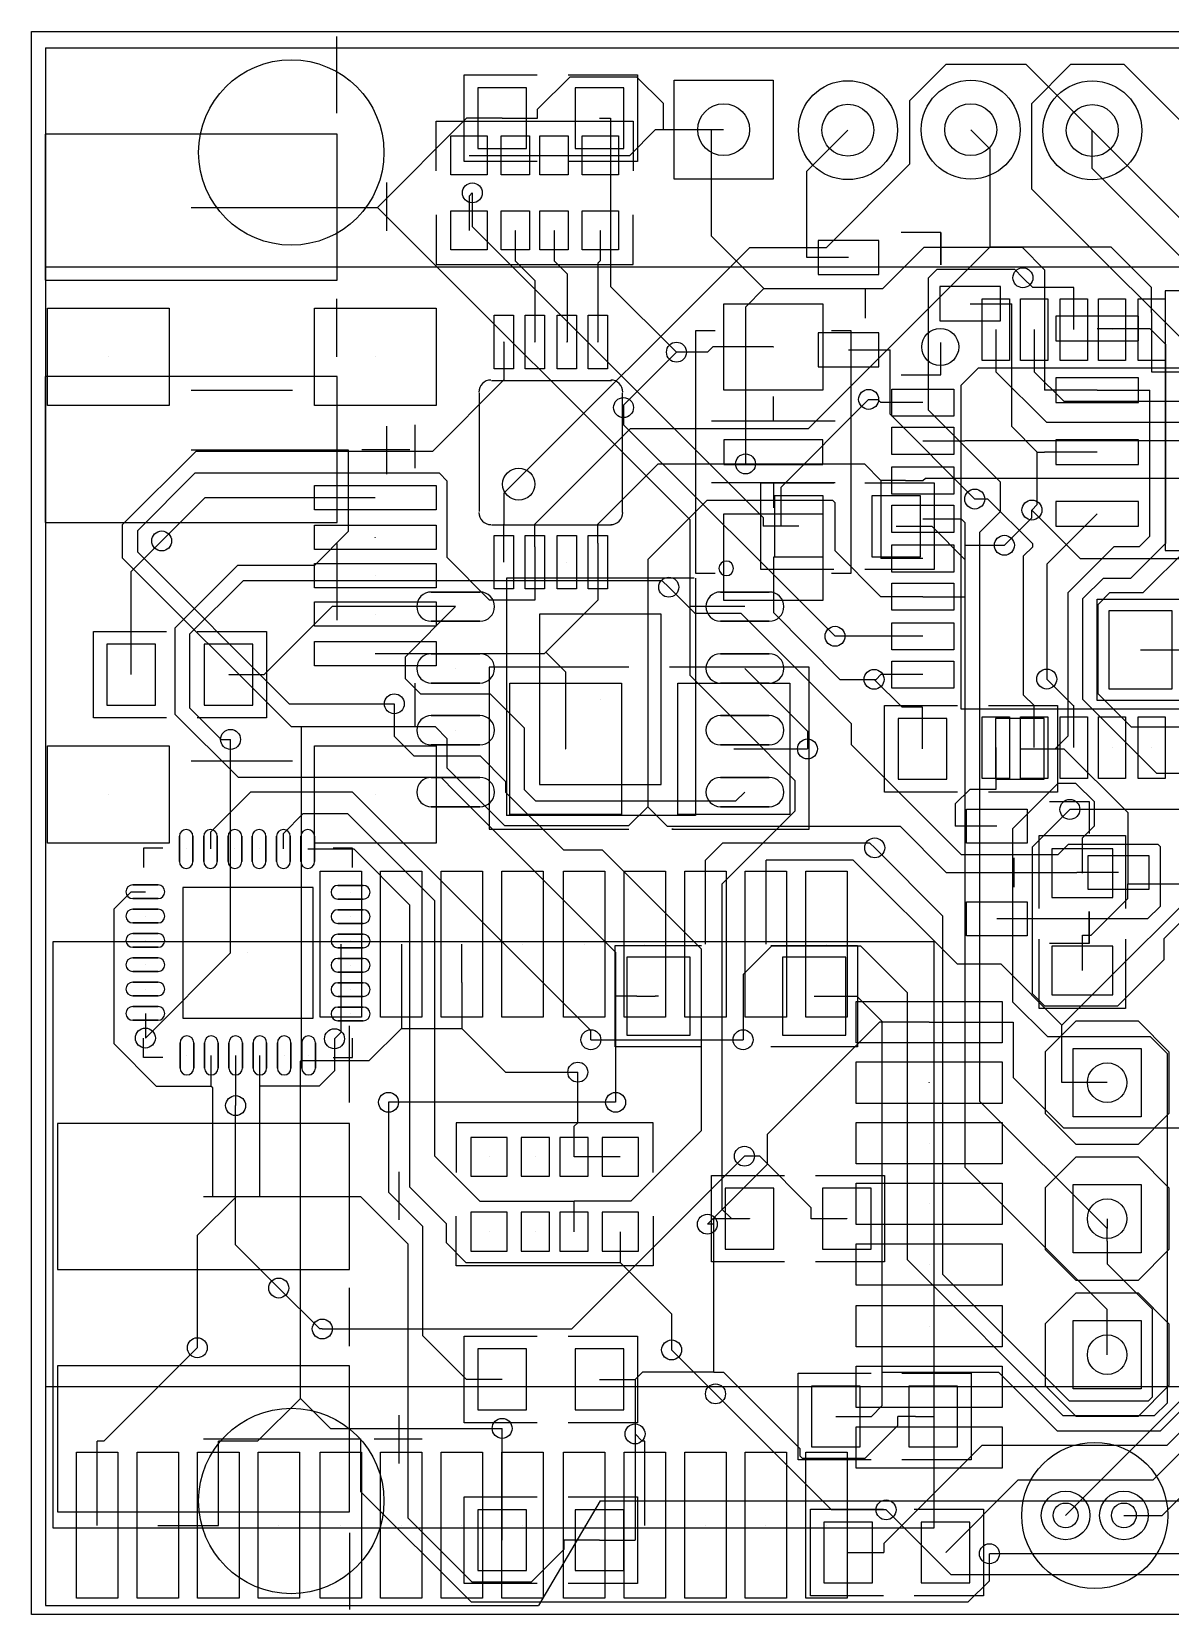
# Model space of a CAD drawing. Header units: millimetres. Extents: x 12.7 to 49.8, y -45.2 to -12.7.
# Drawn here: x 12.7 to 36.1, y -45.21 to -12.7 of the extents above; entities that cross this region are included whole.
import ezdxf

# ---------------------------------------------------------------- set-up
doc = ezdxf.new("R2010")
doc.units = ezdxf.units.MM

msp = doc.modelspace()

# ---------------------------------------------------------------- linework, layer by layer
for points in [[(12.7, -12.7), (48.768, -12.7), (48.768, -45.212), (12.7, -45.212), (12.7, -12.7)], [(22.868, -13.853), (21.868, -13.853), (21.868, -15.103), (22.868, -15.103)], [(24.868, -13.853), (23.868, -13.853), (23.868, -15.103), (24.868, -15.103)], [(25.904, -13.698), (27.936, -13.698), (27.936, -15.73), (25.904, -15.73)], [(12.977, -14.807), (12.977, -17.807), (18.976, -17.807), (18.976, -14.807)], [(21.312, -15.64), (21.312, -14.84), (22.061, -14.84), (22.061, -15.64)], [(22.346, -15.64), (22.346, -14.84), (22.927, -14.84), (22.927, -15.64)], [(23.144, -15.64), (23.144, -14.84), (23.724, -14.84), (23.724, -15.64)], [(24.009, -15.64), (24.009, -14.84), (24.759, -14.84), (24.759, -15.64)], [(21.312, -17.179), (21.312, -16.379), (22.061, -16.379), (22.061, -17.179)], [(22.346, -17.179), (22.346, -16.379), (22.927, -16.379), (22.927, -17.179)], [(23.144, -17.179), (23.144, -16.379), (23.724, -16.379), (23.724, -17.179)], [(24.009, -17.179), (24.009, -16.379), (24.759, -16.379), (24.759, -17.179)], [(28.859, -16.988), (28.859, -17.688), (30.109, -17.688), (30.109, -16.988)], [(31.359, -17.938), (31.359, -18.638), (32.609, -18.638), (32.609, -17.938)], [(32.233, -18.186), (32.791, -18.186), (32.791, -19.456), (32.233, -19.456)], [(33.02, -18.186), (33.579, -18.186), (33.579, -19.456), (33.02, -19.456)], [(33.833, -18.186), (34.392, -18.186), (34.392, -19.456), (33.833, -19.456)], [(34.62, -18.186), (35.179, -18.186), (35.179, -19.456), (34.62, -19.456)], [(35.433, -18.186), (35.992, -18.186), (35.992, -19.456), (35.433, -19.456)], [(13.025, -18.381), (15.524, -18.381), (15.524, -20.38), (13.025, -20.38)], [(18.512, -18.381), (21.011, -18.381), (21.011, -20.38), (18.512, -20.38)], [(22.203, -18.525), (22.602, -18.525), (22.602, -19.625), (22.203, -19.625)], [(22.838, -18.525), (23.237, -18.525), (23.237, -19.625), (22.838, -19.625)], [(23.499, -18.525), (23.898, -18.525), (23.898, -19.625), (23.499, -19.625)], [(24.134, -18.525), (24.533, -18.525), (24.533, -19.625), (24.134, -19.625)], [(28.956, -18.288), (28.956, -20.066), (26.924, -20.066), (26.924, -18.288)], [(33.744, -18.542), (33.744, -19.05), (35.446, -19.05), (35.446, -18.542)], [(28.859, -18.888), (28.859, -19.588), (30.109, -19.588), (30.109, -18.888)], [(12.977, -19.785), (12.977, -22.785), (18.976, -22.785), (18.976, -19.785)], [(31.801, -19.964), (32.156, -19.609), (38.811, -19.609), (38.811, -26.619), (31.801, -26.619), (31.801, -19.964)], [(33.744, -19.812), (33.744, -20.32), (35.446, -20.32), (35.446, -19.812)], [(30.378, -20.041), (31.648, -20.041), (31.648, -20.599), (30.378, -20.599)], [(28.956, -21.082), (26.924, -21.082), (26.924, -21.59), (28.956, -21.59), (28.956, -21.082)], [(30.378, -20.828), (31.648, -20.828), (31.648, -21.387), (30.378, -21.387)], [(33.744, -21.082), (33.744, -21.59), (35.446, -21.59), (35.446, -21.082)], [(30.378, -21.641), (31.648, -21.641), (31.648, -22.2), (30.378, -22.2)], [(18.512, -22.026), (21.011, -22.026), (21.011, -22.526), (18.512, -22.526)], [(28.964, -22.235), (27.964, -22.235), (27.964, -23.485), (28.964, -23.485)], [(30.964, -22.235), (29.964, -22.235), (29.964, -23.485), (30.964, -23.485)], [(30.378, -22.428), (31.648, -22.428), (31.648, -22.987), (30.378, -22.987)], [(33.744, -22.352), (33.744, -22.86), (35.446, -22.86), (35.446, -22.352)], [(28.956, -22.606), (28.956, -24.384), (26.924, -24.384), (26.924, -22.606)], [(18.512, -22.837), (21.011, -22.837), (21.011, -23.339), (18.512, -23.339)], [(22.203, -23.047), (22.602, -23.047), (22.602, -24.147), (22.203, -24.147)], [(22.838, -23.047), (23.237, -23.047), (23.237, -24.147), (22.838, -24.147)], [(23.499, -23.047), (23.898, -23.047), (23.898, -24.147), (23.499, -24.147)], [(24.134, -23.047), (24.533, -23.047), (24.533, -24.147), (24.134, -24.147)], [(30.378, -23.241), (31.648, -23.241), (31.648, -23.8), (30.378, -23.8)], [(18.512, -23.626), (21.011, -23.626), (21.011, -24.126), (18.512, -24.126)], [(30.378, -24.028), (31.648, -24.028), (31.648, -24.587), (30.378, -24.587)], [(21.912, -24.211), (20.912, -24.211)], [(27.856, -24.211), (26.856, -24.211)], [(18.512, -24.413), (21.011, -24.413), (21.011, -24.915), (18.512, -24.915)], [(25.634, -28.166), (25.634, -24.666), (23.134, -24.666), (23.134, -28.166)], [(36.134, -24.6), (34.834, -24.6), (34.834, -26.2), (36.134, -26.2)], [(21.912, -24.811), (20.912, -24.811)], [(27.856, -24.811), (26.856, -24.811)], [(30.378, -24.841), (31.648, -24.841), (31.648, -25.4), (30.378, -25.4)], [(15.248, -25.283), (14.248, -25.283), (14.248, -26.533), (15.248, -26.533)], [(17.248, -25.283), (16.248, -25.283), (16.248, -26.533), (17.248, -26.533)], [(18.512, -25.226), (21.011, -25.226), (21.011, -25.726), (18.512, -25.726)], [(21.912, -25.481), (20.912, -25.481)], [(27.856, -25.481), (26.856, -25.481)], [(30.378, -25.629), (31.648, -25.629), (31.648, -26.187), (30.378, -26.187)], [(21.912, -26.081), (20.912, -26.081)], [(22.523, -26.082), (24.823, -26.082), (24.823, -28.782), (22.523, -28.782)], [(25.977, -26.082), (28.277, -26.082), (28.277, -28.782), (25.977, -28.782)], [(27.856, -26.081), (26.856, -26.081)], [(21.912, -26.751), (20.912, -26.751)], [(27.856, -26.751), (26.856, -26.751)], [(31.504, -26.807), (30.504, -26.807), (30.504, -28.057), (31.504, -28.057)], [(32.233, -26.772), (32.791, -26.772), (32.791, -28.042), (32.233, -28.042)], [(33.504, -26.807), (32.504, -26.807), (32.504, -28.057), (33.504, -28.057)], [(33.02, -26.772), (33.579, -26.772), (33.579, -28.042), (33.02, -28.042)], [(33.833, -26.772), (34.392, -26.772), (34.392, -28.042), (33.833, -28.042)], [(34.62, -26.772), (35.179, -26.772), (35.179, -28.042), (34.62, -28.042)], [(35.433, -26.772), (35.992, -26.772), (35.992, -28.042), (35.433, -28.042)], [(13.025, -27.372), (15.524, -27.372), (15.524, -29.371), (13.025, -29.371)], [(18.512, -27.372), (21.011, -27.372), (21.011, -29.371), (18.512, -29.371)], [(21.912, -27.351), (20.912, -27.351)], [(27.856, -27.351), (26.856, -27.351)], [(21.912, -28.021), (20.912, -28.021)], [(27.856, -28.021), (26.856, -28.021)], [(21.912, -28.621), (20.912, -28.621)], [(27.856, -28.621), (26.856, -28.621)], [(31.907, -29.372), (31.907, -28.672), (33.157, -28.672), (33.157, -29.372)], [(15.735, -29.749), (15.735, -29.229)], [(16.015, -29.749), (16.015, -29.229)], [(16.235, -29.749), (16.235, -29.229)], [(16.515, -29.749), (16.515, -29.229)], [(16.736, -29.749), (16.736, -29.229)], [(17.016, -29.749), (17.016, -29.229)], [(17.234, -29.749), (17.234, -29.229)], [(17.514, -29.749), (17.514, -29.229)], [(17.734, -29.749), (17.734, -29.229)], [(18.014, -29.749), (18.014, -29.229)], [(18.234, -29.749), (18.234, -29.229)], [(18.514, -29.749), (18.514, -29.229)], [(34.915, -30.488), (34.915, -29.488), (33.665, -29.488), (33.665, -30.488)], [(34.407, -30.322), (34.407, -29.622), (35.657, -29.622), (35.657, -30.322)], [(15.297, -30.228), (14.777, -30.228)], [(18.625, -32.945), (18.625, -29.945), (19.475, -29.945), (19.475, -32.945)], [(19.869, -32.945), (19.869, -29.945), (20.72, -29.945), (20.72, -32.945)], [(21.114, -32.945), (21.114, -29.945), (21.965, -29.945), (21.965, -32.945)], [(22.358, -32.945), (22.358, -29.945), (23.209, -29.945), (23.209, -32.945)], [(23.628, -32.945), (23.628, -29.945), (24.479, -29.945), (24.479, -32.945)], [(24.873, -32.945), (24.873, -29.945), (25.724, -29.945), (25.724, -32.945)], [(26.118, -32.945), (26.118, -29.945), (26.968, -29.945), (26.968, -32.945)], [(27.362, -32.945), (27.362, -29.945), (28.213, -29.945), (28.213, -32.945)], [(28.607, -32.945), (28.607, -29.945), (29.458, -29.945), (29.458, -32.945)], [(15.297, -30.508), (14.777, -30.508)], [(18.485, -30.283), (15.805, -30.283), (15.805, -32.963), (18.485, -32.963)], [(19.513, -30.238), (18.993, -30.238)], [(19.513, -30.518), (18.993, -30.518)], [(15.297, -30.729), (14.777, -30.729)], [(19.513, -30.739), (18.993, -30.739)], [(31.907, -31.272), (31.907, -30.572), (33.157, -30.572), (33.157, -31.272)], [(15.297, -31.009), (14.777, -31.009)], [(19.513, -31.019), (18.993, -31.019)], [(15.297, -31.229), (14.777, -31.229)], [(15.297, -31.509), (14.777, -31.509)], [(19.513, -31.239), (18.993, -31.239)], [(19.513, -31.519), (18.993, -31.519)], [(34.915, -32.488), (34.915, -31.488), (33.665, -31.488), (33.665, -32.488)], [(15.297, -31.727), (14.777, -31.727)], [(19.513, -31.737), (18.993, -31.737)], [(26.228, -31.712), (24.928, -31.712), (24.928, -33.312), (26.228, -33.312)], [(29.428, -31.712), (28.128, -31.712), (28.128, -33.312), (29.428, -33.312)], [(15.297, -32.007), (14.777, -32.007)], [(19.513, -32.017), (18.993, -32.017)], [(15.297, -32.227), (14.777, -32.227)], [(15.297, -32.507), (14.777, -32.507)], [(19.513, -32.237), (18.993, -32.237)], [(15.297, -32.728), (14.777, -32.728)], [(19.513, -32.517), (18.993, -32.517)], [(19.513, -32.738), (18.993, -32.738)], [(32.64, -33.471), (29.641, -33.471), (29.641, -32.62), (32.64, -32.62)], [(15.297, -33.008), (14.777, -33.008)], [(19.513, -33.018), (18.993, -33.018)], [(15.75, -33.991), (15.75, -33.471)], [(16.03, -33.991), (16.03, -33.471)], [(16.251, -33.991), (16.251, -33.471)], [(16.531, -33.991), (16.531, -33.471)], [(16.751, -33.991), (16.751, -33.471)], [(17.031, -33.991), (17.031, -33.471)], [(17.249, -33.991), (17.249, -33.471)], [(17.529, -33.991), (17.529, -33.471)], [(17.749, -33.991), (17.749, -33.471)], [(18.029, -33.991), (18.029, -33.471)], [(18.25, -33.991), (18.25, -33.471)], [(18.53, -33.991), (18.53, -33.471)], [(34.1, -33.591), (35.496, -33.591), (35.496, -34.989), (34.1, -34.989)], [(32.64, -34.715), (29.641, -34.715), (29.641, -33.865), (32.64, -33.865)], [(32.64, -35.96), (29.641, -35.96), (29.641, -35.109), (32.64, -35.109)], [(13.231, -35.127), (13.231, -38.127), (19.23, -38.127), (19.23, -35.127)], [(22.473, -36.214), (22.473, -35.414), (21.723, -35.414), (21.723, -36.214)], [(23.338, -36.214), (23.338, -35.414), (22.758, -35.414), (22.758, -36.214)], [(24.136, -36.214), (24.136, -35.414), (23.555, -35.414), (23.555, -36.214)], [(25.17, -36.214), (25.17, -35.414), (24.421, -35.414), (24.421, -36.214)], [(32.64, -37.205), (29.641, -37.205), (29.641, -36.354), (32.64, -36.354)], [(34.1, -36.385), (35.496, -36.385), (35.496, -37.783), (34.1, -37.783)], [(27.948, -36.459), (26.948, -36.459), (26.948, -37.709), (27.948, -37.709)], [(29.948, -36.459), (28.948, -36.459), (28.948, -37.709), (29.948, -37.709)], [(22.473, -37.753), (22.473, -36.953), (21.723, -36.953), (21.723, -37.753)], [(23.338, -37.753), (23.338, -36.953), (22.758, -36.953), (22.758, -37.753)], [(24.136, -37.753), (24.136, -36.953), (23.555, -36.953), (23.555, -37.753)], [(25.17, -37.753), (25.17, -36.953), (24.421, -36.953), (24.421, -37.753)], [(32.64, -38.449), (29.641, -38.449), (29.641, -37.598), (32.64, -37.598)], [(32.64, -39.719), (29.641, -39.719), (29.641, -38.868), (32.64, -38.868)], [(34.1, -39.179), (35.496, -39.179), (35.496, -40.577), (34.1, -40.577)], [(22.868, -39.761), (21.868, -39.761), (21.868, -41.011), (22.868, -41.011)], [(24.868, -39.761), (23.868, -39.761), (23.868, -41.011), (24.868, -41.011)], [(13.231, -40.105), (13.231, -43.105), (19.23, -43.105), (19.23, -40.105)], [(32.64, -40.964), (29.641, -40.964), (29.641, -40.113), (32.64, -40.113)], [(29.726, -40.523), (28.726, -40.523), (28.726, -41.773), (29.726, -41.773)], [(31.726, -40.523), (30.726, -40.523), (30.726, -41.773), (31.726, -41.773)], [(32.64, -42.208), (29.641, -42.208), (29.641, -41.358), (32.64, -41.358)], [(13.621, -44.883), (13.621, -41.883), (14.472, -41.883), (14.472, -44.883)], [(14.865, -44.883), (14.865, -41.883), (15.716, -41.883), (15.716, -44.883)], [(16.11, -44.883), (16.11, -41.883), (16.961, -41.883), (16.961, -44.883)], [(17.355, -44.883), (17.355, -41.883), (18.205, -41.883), (18.205, -44.883)], [(18.625, -44.883), (18.625, -41.883), (19.475, -41.883), (19.475, -44.883)], [(19.869, -44.883), (19.869, -41.883), (20.72, -41.883), (20.72, -44.883)], [(21.114, -44.883), (21.114, -41.883), (21.965, -41.883), (21.965, -44.883)], [(22.358, -44.883), (22.358, -41.883), (23.209, -41.883), (23.209, -44.883)], [(23.628, -44.883), (23.628, -41.883), (24.479, -41.883), (24.479, -44.883)], [(24.873, -44.883), (24.873, -41.883), (25.724, -41.883), (25.724, -44.883)], [(26.118, -44.883), (26.118, -41.883), (26.968, -41.883), (26.968, -44.883)], [(27.362, -44.883), (27.362, -41.883), (28.213, -41.883), (28.213, -44.883)], [(28.607, -44.883), (28.607, -41.883), (29.458, -41.883), (29.458, -44.883)], [(22.868, -43.063), (21.868, -43.063), (21.868, -44.313), (22.868, -44.313)], [(24.868, -43.063), (23.868, -43.063), (23.868, -44.313), (24.868, -44.313)], [(29.98, -43.317), (28.98, -43.317), (28.98, -44.567), (29.98, -44.567)], [(31.98, -43.317), (30.98, -43.317), (30.98, -44.567), (31.98, -44.567)]]:
    msp.add_lwpolyline(points, close=True)
for points in [[(18.974, -14.376), (18.974, -12.802)], [(12.984, -13.032), (48.484, -13.032)], [(12.984, -13.032), (12.984, -45.032)], [(23.089, -15.367), (21.59, -15.367), (21.59, -13.589), (23.089, -13.589)], [(34.493, -14.729), (33.137, -13.373), (31.486, -13.373), (30.739, -14.12), (30.739, -15.423), (29.025, -17.14), (27.447, -17.14), (22.405, -22.182), (22.405, -22.819)], [(23.096, -14.478), (23.096, -14.295), (23.767, -13.625), (25.131, -13.625), (25.674, -14.171), (25.674, -14.714)], [(23.724, -13.589), (25.146, -13.589)], [(25.146, -13.589), (25.146, -15.367)], [(39.484, -18.796), (39.484, -17.716), (35.146, -13.378), (34.046, -13.378), (33.246, -14.181), (33.246, -15.926), (37.313, -19.992), (37.313, -24.346)], [(19.809, -16.309), (21.638, -14.478)], [(21.01, -15.56), (21.01, -14.54), (25.06, -14.54), (25.06, -15.56)], [(22.367, -14.478), (21.638, -14.478)], [(22.367, -14.478), (23.096, -14.478)], [(24.369, -14.478), (24.595, -14.478)], [(24.595, -14.478), (24.595, -17.932), (25.949, -19.284)], [(26.919, -14.714), (25.514, -14.714), (24.989, -15.243)], [(26.66, -14.714), (25.674, -14.714)], [(26.919, -14.714), (26.66, -14.714)], [(26.66, -14.714), (26.66, -16.894), (27.744, -17.978)], [(28.631, -17.338), (28.631, -15.565), (29.472, -14.724)], [(32.395, -17.122), (32.395, -15.113), (31.996, -14.714)], [(45.773, -38.636), (46.652, -37.755), (46.652, -30.109), (41.765, -25.222), (41.765, -21.107), (41.206, -20.549), (39.53, -20.549), (34.493, -15.514), (34.493, -14.729)], [(36.5, -18.821), (36.5, -16.736), (34.493, -14.729)], [(21.687, -15.243), (22.636, -15.243)], [(22.636, -15.243), (23.434, -15.243)], [(23.434, -15.243), (24.384, -15.243)], [(24.384, -15.243), (24.989, -15.243)], [(25.146, -15.367), (23.724, -15.367)], [(19.99, -15.799), (19.99, -16.789)], [(21.755, -16.012), (21.687, -16.081), (21.687, -16.782)], [(21.755, -16.012), (21.755, -16.703), (27.734, -22.682), (27.734, -22.86)], [(15.977, -16.309), (19.809, -16.309)], [(19.809, -16.309), (26.226, -22.723), (26.226, -24.511)], [(21.01, -16.46), (21.01, -17.48), (25.06, -17.48), (25.06, -16.46)], [(22.636, -16.782), (22.636, -17.409)], [(23.434, -16.782), (23.434, -17.409)], [(24.384, -16.782), (24.384, -17.409)], [(31.384, -17.488), (31.384, -16.828), (31.384, -17.488), (31.384, -16.828), (30.569, -16.828)], [(23.04, -22.819), (25.006, -20.853), (28.664, -20.853), (32.395, -17.122)], [(27.744, -17.978), (30.193, -17.978), (31.041, -17.13), (33.056, -17.13), (33.515, -17.592), (33.515, -20.066)], [(32.395, -17.122), (34.877, -17.122), (35.712, -17.958)], [(12.984, -17.532), (48.484, -17.532)], [(22.636, -17.409), (23.04, -17.81), (23.04, -19.078)], [(23.434, -17.409), (23.701, -17.673), (23.701, -19.078)], [(24.384, -17.409), (24.336, -17.457), (24.336, -19.078)], [(29.484, -17.338), (28.631, -17.338)], [(34.798, -37.287), (32.184, -34.674), (32.184, -22.982), (32.606, -22.56), (32.606, -21.953), (31.13, -20.477), (31.13, -17.755), (31.303, -17.582), (32.893, -17.582), (33.068, -17.755)], [(34.112, -17.958), (33.271, -17.958), (33.068, -17.755)], [(18.974, -19.38), (18.974, -18.186)], [(27.744, -17.978), (27.369, -18.357), (27.369, -21.58)], [(29.834, -18.588), (29.834, -17.988)], [(34.112, -18.821), (34.112, -17.958)], [(35.712, -18.466), (35.712, -17.958)], [(37.259, -18.024), (35.989, -18.024), (35.989, -23.358), (39.164, -23.358), (39.164, -18.024), (38.021, -18.024)], [(31.984, -18.288), (32.837, -18.288)], [(33.363, -21.336), (32.837, -20.808), (32.837, -18.288)], [(35.712, -18.466), (35.712, -18.821)], [(26.746, -18.847), (26.34, -18.847), (26.34, -23.825), (26.746, -23.825)], [(29.134, -23.825), (29.54, -23.825), (29.54, -18.847), (29.134, -18.847)], [(32.512, -18.821), (32.512, -19.685)], [(33.299, -18.821), (33.299, -19.685)], [(38.75, -27.94), (35.822, -27.94), (34.3, -26.421), (34.3, -24.346), (34.722, -23.924), (35.286, -23.924), (36.002, -23.208), (36.002, -19.124), (35.674, -18.796)], [(34.595, -18.796), (35.674, -18.796)], [(35.712, -18.821), (35.712, -19.685)], [(22.405, -19.078), (22.405, -19.855)], [(26.695, -19.177), (26.589, -19.284), (25.949, -19.284)], [(27.94, -19.177), (26.695, -19.177)], [(30.569, -19.748), (31.384, -19.748), (31.384, -19.088)], [(25.949, -19.284), (24.862, -20.373), (24.862, -20.422)], [(29.484, -19.238), (30.338, -19.238)], [(29.484, -19.238), (30.338, -19.238)], [(32.078, -22.301), (30.338, -20.561), (30.338, -19.238)], [(35.712, -19.685), (38.473, -19.685), (38.857, -19.301), (42.08, -19.301), (42.908, -20.13), (44.026, -20.13), (44.488, -20.592), (44.488, -24.76), (44.132, -25.116), (42.84, -25.116), (42.581, -25.372), (42.581, -26.746), (43.358, -27.521), (43.358, -28.849), (42.568, -29.637), (39.769, -29.637)], [(41.976, -20.462), (41.199, -19.685), (38.905, -19.685), (38.357, -20.234), (38.357, -20.541), (37.79, -21.107), (31.877, -21.107)], [(37.767, -20.516), (37.551, -20.731), (33.561, -20.731), (32.512, -19.685)], [(36.454, -20.3), (33.914, -20.3), (33.299, -19.685)], [(18.237, -26.982), (18.037, -26.982), (14.569, -23.515), (14.569, -22.827), (16.081, -21.316), (20.945, -21.316), (22.405, -19.855)], [(15.977, -20.066), (18.059, -20.066)], [(21.895, -20.117), (21.895, -22.555)], [(22.149, -19.863), (24.613, -19.863)], [(24.841, -22.581), (24.841, -20.117)], [(34.595, -20.066), (33.515, -20.066)], [(33.734, -27.432), (33.998, -27.168), (33.998, -24.219), (34.943, -23.274), (35.463, -23.274), (35.674, -23.063), (35.674, -20.066)], [(34.595, -20.066), (35.674, -20.066)], [(24.862, -20.422), (24.862, -20.775), (29.207, -25.121)], [(27.94, -20.701), (27.94, -20.193)], [(28.1, -22.86), (28.1, -22.055), (29.898, -20.254)], [(29.898, -20.254), (30.084, -20.254), (30.15, -20.32)], [(31.013, -20.32), (30.15, -20.32)], [(36.454, -20.3), (36.454, -23.31), (35.535, -24.229), (34.849, -24.229), (34.605, -24.473), (34.605, -26.294), (35.291, -26.98), (38.402, -26.98), (39.182, -27.76), (39.182, -28.331), (38.158, -29.355), (37.447, -29.355)], [(19.99, -20.803), (19.99, -21.793)], [(20.574, -20.777), (20.574, -21.666)], [(29.21, -20.701), (27.94, -20.701), (26.67, -20.701)], [(31.013, -21.107), (31.877, -21.107)], [(19.205, -21.288), (19.205, -22.969), (18.512, -23.665), (16.932, -23.665), (15.641, -24.953), (15.641, -26.718), (16.942, -28.016), (21.107, -28.016), (21.412, -28.321)], [(15.977, -21.288), (19.205, -21.288)], [(19.482, -21.285), (20.472, -21.285)], [(33.254, -22.527), (33.363, -22.416), (33.363, -21.336)], [(33.363, -21.336), (33.515, -21.336)], [(34.595, -21.336), (33.515, -21.336)], [(23.04, -24.376), (22.111, -24.376), (21.239, -23.505), (21.239, -21.933), (21.079, -21.773), (16.055, -21.773), (14.874, -22.954), (14.874, -23.388), (17.991, -26.507), (20.152, -26.507)], [(24.336, -22.819), (25.573, -21.58), (27.369, -21.58)], [(27.369, -21.58), (29.812, -21.58), (30.15, -21.92)], [(29.21, -21.971), (27.94, -21.971), (26.67, -21.971)], [(29.185, -23.749), (27.686, -23.749), (27.686, -21.971), (29.185, -21.971)], [(27.94, -21.971), (27.94, -22.479)], [(29.82, -21.971), (31.242, -21.971)], [(30.658, -21.92), (30.15, -21.92)], [(30.15, -21.92), (30.15, -23.52)], [(30.658, -21.92), (31.013, -21.92)], [(31.013, -21.92), (31.067, -21.869), (37.727, -21.869), (38.565, -22.708), (39.599, -22.708)], [(31.242, -21.971), (31.242, -23.749)], [(19.761, -22.278), (16.259, -22.278), (15.372, -23.162)], [(30.15, -24.308), (29.207, -23.365), (29.207, -22.377), (29.164, -22.334), (26.571, -22.334), (25.359, -23.546), (25.359, -28.626)], [(33.299, -26.543), (33.083, -26.327), (33.083, -23.467), (33.269, -23.284), (33.269, -23.221), (32.349, -22.301), (32.078, -22.301)], [(31.013, -22.708), (31.801, -22.708)], [(31.801, -22.708), (31.877, -22.784), (31.877, -23.251)], [(32.687, -23.251), (33.254, -22.685), (33.254, -22.527)], [(33.254, -22.527), (34.244, -23.52), (39.599, -23.52)], [(34.595, -22.606), (33.558, -23.642), (33.558, -25.999)], [(24.613, -22.835), (22.149, -22.835)], [(22.405, -23.599), (22.405, -22.819)], [(23.04, -23.284), (23.04, -22.819)], [(24.336, -23.208), (24.336, -22.819)], [(28.1, -22.86), (27.734, -22.86)], [(28.463, -22.86), (28.1, -22.86)], [(30.465, -22.86), (31.194, -22.86)], [(34.798, -38.951), (31.88, -36.035), (31.88, -23.548), (31.194, -22.86)], [(14.747, -25.055), (14.747, -23.787), (15.372, -23.162)], [(18.974, -23.216), (18.974, -24.79)], [(23.04, -23.284), (23.04, -23.599)], [(24.336, -23.208), (24.336, -23.599)], [(31.877, -23.251), (32.687, -23.251)], [(31.877, -23.251), (31.877, -24.308)], [(23.04, -23.599), (23.04, -24.376)], [(24.336, -23.599), (24.336, -24.376)], [(27.94, -23.495), (27.94, -24.635), (29.309, -26.005), (30.01, -26.005)], [(31.013, -23.52), (30.15, -23.52)], [(25.791, -24.112), (25.659, -23.98), (17.046, -23.98), (15.946, -25.08), (15.946, -26.591), (16.594, -27.239), (16.787, -27.239)], [(26.314, -23.927), (22.454, -23.927)], [(22.454, -23.927), (22.454, -28.804)], [(26.34, -23.927), (26.34, -28.804)], [(31.242, -23.749), (29.82, -23.749)], [(24.336, -24.376), (23.264, -25.446)], [(25.791, -24.112), (26.325, -24.643), (27.269, -24.643), (29.538, -26.911), (29.538, -27.341), (31.798, -29.601), (33.795, -29.601), (34.003, -29.393), (35.842, -29.393), (35.885, -29.439), (35.885, -30.668), (35.631, -30.922), (32.532, -30.922)], [(31.013, -24.308), (30.15, -24.308)], [(31.013, -24.308), (31.877, -24.308)], [(36.373, -26.441), (34.595, -26.441), (34.595, -24.359), (36.373, -24.359)], [(21.412, -24.511), (18.875, -24.511), (17.478, -25.908)], [(27.356, -28.321), (27.165, -28.509), (23.058, -28.509), (22.824, -28.275), (22.824, -27.005), (22.128, -26.309), (20.696, -26.309), (20.383, -25.997), (20.383, -25.54), (21.412, -24.511)], [(27.356, -24.511), (26.226, -24.511)], [(26.226, -24.511), (26.226, -25.921), (27.356, -27.051)], [(15.469, -26.797), (13.97, -26.797), (13.97, -25.019), (15.469, -25.019)], [(16.104, -25.019), (17.526, -25.019)], [(17.526, -25.019), (17.526, -26.797)], [(14.747, -25.908), (14.747, -25.055)], [(31.013, -25.121), (29.207, -25.121)], [(23.264, -25.446), (23.233, -25.479), (19.761, -25.479)], [(23.673, -25.855), (23.264, -25.446)], [(35.484, -25.4), (36.363, -25.4)], [(16.749, -25.908), (17.478, -25.908)], [(24.968, -25.756), (22.098, -25.756), (22.098, -29.083), (24.968, -29.083), (24.968, -29.083)], [(23.673, -27.435), (23.673, -25.855)], [(25.883, -29.083), (25.857, -29.083), (28.677, -29.083), (28.677, -25.756), (25.806, -25.756)], [(27.356, -25.781), (28.641, -27.069), (28.641, -27.435)], [(30.01, -26.005), (30.053, -26.005), (30.15, -25.908)], [(31.003, -26.579), (30.587, -26.579), (30.01, -26.005)], [(31.013, -25.908), (30.15, -25.908)], [(33.558, -25.999), (34.102, -26.543), (34.112, -26.543)], [(20.574, -26.086), (20.574, -26.975)], [(20.152, -26.507), (20.152, -27.175), (20.556, -27.579), (21.913, -27.579), (22.438, -28.105), (22.438, -28.321), (23.627, -29.507), (24.422, -29.507), (26.457, -31.542), (26.457, -35.281), (25.009, -36.726), (23.846, -36.726)], [(31.725, -28.321), (30.226, -28.321), (30.226, -26.543), (31.725, -26.543)], [(31.003, -27.432), (31.003, -26.579)], [(32.36, -26.543), (33.782, -26.543)], [(33.299, -27.407), (33.299, -26.543)], [(33.782, -26.543), (33.782, -28.321)], [(34.112, -27.407), (34.112, -26.543)], [(17.526, -26.797), (16.104, -26.797)], [(18.237, -26.982), (18.237, -33.838)], [(25.359, -28.626), (24.966, -29.017), (22.423, -29.017), (21.239, -27.833), (21.239, -27.226), (20.996, -26.982), (18.237, -26.982)], [(15.037, -33.373), (16.787, -31.623), (16.787, -27.239)], [(27.356, -27.051), (28.385, -28.082), (28.385, -28.712), (26.883, -30.213), (26.883, -36.886), (27.084, -37.084)], [(27.127, -27.435), (28.641, -27.435)], [(32.512, -27.407), (32.512, -28.27)], [(33.005, -27.432), (33.734, -27.432)], [(33.734, -27.432), (33.912, -27.432), (35.222, -28.743), (35.222, -30.206)], [(18.059, -27.686), (15.977, -27.686)], [(34.29, -29.258), (34.536, -29.014), (34.536, -28.524), (34.155, -28.146), (33.787, -28.146), (32.857, -29.075), (32.857, -32.629), (33.574, -33.345), (35.682, -33.345), (36.03, -33.693), (36.03, -40.876), (35.768, -41.135), (33.896, -41.135), (30.696, -37.932), (30.696, -32.443), (29.736, -31.483), (27.904, -31.483), (27.318, -32.07), (27.318, -33.409)], [(32.512, -28.27), (31.974, -28.27), (31.679, -28.565), (31.679, -29.022)], [(40.973, -28.273), (39.461, -28.273), (39.055, -28.677), (34.033, -28.677)], [(24.191, -33.409), (24.191, -33.221), (19.294, -28.321), (17.196, -28.321), (16.375, -29.141), (16.375, -29.489)], [(21.412, -28.321), (24.699, -31.61), (24.699, -32.512)], [(33.782, -28.321), (32.36, -28.321)], [(33.617, -28.512), (34.432, -28.512), (34.432, -29.172)], [(17.874, -29.489), (17.874, -29.169), (18.28, -28.763), (19.187, -28.763), (20.978, -30.551), (20.978, -35.794), (21.91, -36.726), (23.846, -36.726)], [(26.34, -28.804), (22.454, -28.804)], [(25.359, -28.626), (25.756, -29.022), (30.543, -29.022), (31.493, -29.972), (34.178, -29.972)], [(31.481, -43.942), (32.972, -42.451), (35.743, -42.451), (37.46, -40.734), (37.46, -30.82), (37.153, -30.51), (36.787, -30.51), (35.961, -31.336), (35.961, -31.765), (35.009, -32.718), (33.52, -32.718), (33.266, -32.464), (33.266, -29.444), (34.033, -28.677)], [(32.532, -29.022), (31.679, -29.022)], [(33.401, -30.709), (33.401, -29.21), (35.179, -29.21), (35.179, -30.709)], [(34.29, -29.987), (34.29, -29.258)], [(15.395, -29.473), (14.995, -29.473), (14.995, -29.873)], [(18.374, -29.489), (19.319, -29.489), (20.467, -30.635), (20.467, -36.431), (21.214, -37.181), (21.214, -37.574), (21.623, -37.983), (24.795, -37.983)], [(19.295, -29.873), (19.295, -29.473), (18.895, -29.473)], [(30.023, -29.467), (29.926, -29.37), (26.894, -29.37), (26.546, -29.718)], [(34.798, -38.011), (35.725, -38.938), (35.725, -40.749), (35.644, -40.833), (34.023, -40.833), (31.425, -38.232), (31.425, -30.869), (30.023, -29.467)], [(33.871, -33.111), (37.447, -29.538), (37.447, -29.355)], [(26.546, -31.448), (26.546, -29.718)], [(27.79, -31.448), (27.79, -29.718)], [(33.871, -33.111), (32.619, -31.859), (31.722, -31.859), (29.581, -29.718), (27.79, -29.718)], [(32.882, -29.672), (32.882, -30.272)], [(35.032, -29.972), (34.178, -29.972)], [(34.29, -31.26), (34.473, -31.26), (35.222, -30.51), (35.222, -30.206)], [(35.222, -30.206), (37.943, -30.206)], [(16.391, -34.366), (15.268, -34.366), (14.397, -33.495), (14.397, -30.719), (14.747, -30.368), (15.037, -30.368)], [(34.432, -30.772), (34.432, -31.432), (34.432, -30.772), (34.432, -31.432), (33.617, -31.432)], [(37.028, -30.998), (37.028, -40.737), (36.022, -41.745), (32.225, -41.745), (30.208, -43.759), (30.208, -43.942)], [(31.242, -31.394), (13.132, -31.394)], [(13.132, -31.394), (13.132, -43.434)], [(19.053, -31.448), (19.053, -33.261), (18.923, -33.388)], [(20.297, -31.448), (20.297, -33.175)], [(21.542, -32.235), (21.542, -31.448)], [(26.467, -33.553), (24.689, -33.553), (24.689, -31.471), (26.467, -31.471)], [(27.889, -31.471), (29.667, -31.471), (29.667, -33.553), (27.889, -33.553)], [(31.242, -43.434), (31.242, -31.394)], [(33.401, -32.766), (33.401, -31.344)], [(34.29, -31.989), (34.29, -31.26)], [(35.179, -31.344), (35.179, -32.766)], [(30.178, -40.239), (32.568, -40.239), (33.772, -41.44), (35.895, -41.44), (36.332, -41.003), (36.332, -32.019)], [(21.542, -32.235), (21.542, -33.175)], [(25.138, -32.512), (24.699, -32.512)], [(24.699, -32.512), (24.699, -34.694)], [(25.138, -32.512), (25.512, -32.512)], [(25.578, -32.512), (25.512, -32.512)], [(28.778, -32.512), (29.657, -32.512)], [(30.178, -40.239), (30.178, -33.033), (29.657, -32.512)], [(35.179, -32.766), (33.401, -32.766)], [(15.037, -32.868), (15.037, -33.373)], [(19.228, -34.696), (19.228, -33.122)], [(31.143, -33.048), (30.119, -33.048), (27.816, -35.352), (27.816, -35.969), (26.584, -37.198)], [(31.143, -33.048), (32.87, -33.048)], [(32.87, -33.048), (32.87, -34.183), (33.901, -35.217), (37.226, -35.217)], [(34.163, -33.02), (33.528, -33.655)], [(33.871, -34.29), (33.871, -33.111)], [(34.163, -33.02), (35.433, -33.02)], [(35.433, -33.02), (36.068, -33.655)], [(15.395, -33.773), (14.995, -33.773), (14.995, -33.373)], [(18.923, -33.388), (18.923, -34.044), (18.608, -34.359), (17.391, -34.359)], [(18.237, -33.838), (19.634, -33.838), (20.297, -33.175)], [(18.895, -33.773), (19.295, -33.773), (19.295, -33.373)], [(20.297, -33.175), (21.542, -33.175)], [(21.542, -33.175), (22.438, -34.074), (23.922, -34.074)], [(24.191, -33.409), (27.318, -33.409)], [(16.391, -34.366), (16.391, -33.731)], [(16.891, -33.731), (16.891, -34.762)], [(17.391, -34.359), (17.389, -34.356), (17.389, -33.731)], [(33.528, -33.655), (33.528, -34.925)], [(36.068, -33.655), (36.068, -34.925)], [(18.227, -40.775), (18.227, -33.848), (18.237, -33.838)], [(23.846, -35.187), (23.922, -35.113), (23.922, -34.074)], [(16.421, -36.629), (16.421, -34.397), (16.391, -34.366)], [(17.391, -36.629), (17.391, -34.359)], [(34.798, -34.29), (33.871, -34.29)], [(17.777, -38.509), (16.891, -37.622), (16.891, -34.762)], [(20.033, -34.694), (20.033, -36.54), (20.734, -37.241), (20.734, -39.482), (21.638, -40.386)], [(24.699, -34.694), (20.033, -34.694)], [(33.528, -34.925), (34.163, -35.56)], [(36.068, -34.925), (35.433, -35.56)], [(25.472, -36.134), (25.472, -35.114), (21.422, -35.114), (21.422, -36.134)], [(23.846, -35.817), (23.846, -35.187)], [(35.433, -35.56), (34.163, -35.56)], [(18.672, -39.35), (23.797, -39.35), (27.346, -35.801)], [(24.795, -35.817), (23.846, -35.817)], [(28.72, -37.084), (28.72, -36.863), (27.661, -35.801), (27.346, -35.801)], [(34.163, -35.814), (33.528, -36.449)], [(34.163, -35.814), (35.433, -35.814)], [(35.433, -35.814), (36.068, -36.449)], [(20.244, -36.119), (20.244, -37.109)], [(28.169, -37.973), (26.67, -37.973), (26.67, -36.195), (28.169, -36.195)], [(28.804, -36.195), (30.226, -36.195)], [(30.226, -36.195), (30.226, -37.973)], [(16.906, -36.629), (16.104, -37.429), (16.104, -39.736)], [(16.231, -36.629), (16.421, -36.629)], [(16.421, -36.629), (16.906, -36.629)], [(16.906, -36.629), (17.391, -36.629)], [(17.391, -36.629), (19.459, -36.629)], [(19.459, -36.629), (20.432, -37.6), (20.432, -43.226), (21.745, -44.541), (22.969, -44.541), (23.64, -43.871), (23.64, -43.688)], [(23.846, -37.356), (23.846, -36.726)], [(33.528, -36.449), (33.528, -37.719)], [(36.068, -36.449), (36.068, -37.719)], [(25.472, -37.034), (25.472, -38.054), (21.422, -38.054), (21.422, -37.034)], [(24.795, -37.356), (24.795, -37.983)], [(26.718, -37.198), (26.584, -37.198)], [(26.718, -37.198), (26.718, -37.092), (26.726, -37.084)], [(26.718, -40.234), (26.718, -37.198)], [(27.084, -37.084), (26.726, -37.084)], [(27.447, -37.084), (27.084, -37.084)], [(29.449, -37.084), (28.72, -37.084)], [(34.798, -37.084), (34.798, -37.287)], [(34.798, -37.546), (34.798, -37.287)], [(34.798, -37.546), (34.798, -38.011)], [(24.795, -37.983), (25.85, -39.037), (25.85, -39.781)], [(30.226, -37.973), (28.804, -37.973)], [(33.528, -37.719), (34.163, -38.354)], [(36.068, -37.719), (35.433, -38.354)], [(35.433, -38.354), (34.163, -38.354)], [(18.672, -39.35), (18.621, -39.35), (17.777, -38.509)], [(19.228, -39.7), (19.228, -38.506)], [(42.37, -38.636), (42.37, -40.495), (38.463, -44.402), (31.593, -44.402), (30.256, -43.066)], [(34.163, -38.608), (33.528, -39.243)], [(34.163, -38.608), (35.433, -38.608)], [(35.433, -38.608), (36.068, -39.243)], [(34.798, -39.878), (34.798, -38.951)], [(33.528, -39.243), (33.528, -40.513)], [(36.068, -39.243), (36.068, -40.513)], [(23.089, -41.275), (21.59, -41.275), (21.59, -39.497), (23.089, -39.497)], [(23.724, -39.497), (25.146, -39.497)], [(25.146, -39.497), (25.146, -41.275)], [(16.104, -39.736), (14.183, -41.656), (14.049, -41.656)], [(26.751, -40.683), (25.85, -39.781)], [(40.386, -39.675), (40.386, -39.995), (36.416, -43.967), (32.38, -43.967)], [(33.945, -43.18), (37.45, -39.675), (37.846, -39.675)], [(35.143, -43.18), (35.931, -43.18), (39.116, -39.995), (39.116, -39.675)], [(26.718, -40.234), (25.25, -40.234), (25.098, -40.386)], [(26.718, -40.234), (26.916, -40.234), (28.486, -41.803), (28.486, -41.958), (28.529, -42.001), (29.827, -42.001), (30.498, -41.331), (30.498, -41.148)], [(29.947, -42.037), (28.448, -42.037), (28.448, -40.259), (29.947, -40.259)], [(29.954, -41.148), (30.178, -40.924), (30.178, -40.239)], [(30.582, -40.259), (32.004, -40.259)], [(32.004, -40.259), (32.004, -42.037)], [(12.984, -40.532), (48.484, -40.532)], [(22.367, -40.386), (21.638, -40.386)], [(24.369, -40.386), (25.098, -40.386)], [(25.098, -40.386), (25.098, -41.506)], [(33.528, -40.513), (34.163, -41.148)], [(36.068, -40.513), (35.433, -41.148)], [(18.227, -40.775), (17.343, -41.656), (16.538, -41.656)], [(18.227, -40.775), (18.842, -41.392), (22.367, -41.392)], [(30.256, -43.066), (29.134, -43.066), (26.751, -40.683)], [(20.244, -41.123), (20.244, -42.113)], [(25.146, -41.275), (23.724, -41.275)], [(29.225, -41.148), (29.954, -41.148)], [(30.864, -41.148), (30.498, -41.148)], [(30.864, -41.148), (31.227, -41.148)], [(35.433, -41.148), (34.163, -41.148)], [(16.231, -41.608), (19.459, -41.608)], [(19.459, -41.608), (19.459, -42.687), (21.73, -44.958), (31.946, -44.958), (32.38, -44.524), (32.38, -43.967)], [(19.736, -41.605), (20.726, -41.605)], [(22.367, -43.688), (22.367, -41.392)], [(25.098, -41.506), (25.098, -43.688)], [(25.298, -41.656), (25.248, -41.656), (25.098, -41.506)], [(14.049, -43.386), (14.049, -41.656)], [(16.538, -43.386), (16.538, -41.656)], [(25.298, -43.386), (25.298, -41.656)], [(32.004, -42.037), (30.582, -42.037)], [(23.089, -44.577), (21.59, -44.577), (21.59, -42.799), (23.089, -42.799)], [(24.384, -42.882), (23.114, -45.032)], [(23.724, -42.799), (25.146, -42.799)], [(24.384, -42.882), (37.084, -42.882)], [(25.146, -42.799), (25.146, -44.577)], [(30.201, -44.831), (28.702, -44.831), (28.702, -43.053), (30.201, -43.053)], [(30.836, -43.053), (32.258, -43.053)], [(32.258, -43.053), (32.258, -44.831)], [(13.132, -43.434), (31.242, -43.434)], [(15.293, -43.386), (16.538, -43.386)], [(19.228, -43.536), (19.228, -45.11)], [(24.369, -43.688), (23.64, -43.688)], [(24.369, -43.688), (25.098, -43.688)], [(29.479, -43.942), (30.208, -43.942)], [(25.146, -44.577), (23.724, -44.577)], [(32.258, -44.831), (30.836, -44.831)], [(12.984, -45.032), (23.114, -45.032)]]:
    msp.add_lwpolyline(points)
for centre, radius in [((18.034, -15.182), 1.905), ((29.472, -14.724), 1.016), ((31.996, -14.714), 1.016), ((34.493, -14.729), 1.016), ((26.92, -14.714), 0.533), ((29.472, -14.724), 0.533), ((31.996, -14.714), 0.533), ((34.493, -14.729), 0.533), ((22.368, -14.478), 0.000254), ((24.368, -14.478), 0.000254), ((21.687, -15.24), 0.000254), ((22.636, -15.24), 0.000254), ((23.434, -15.24), 0.000254), ((24.384, -15.24), 0.000254), ((21.755, -16.012), 0.205), ((15.977, -16.307), 0.000254), ((21.687, -16.779), 0.000254), ((22.636, -16.779), 0.000254), ((23.434, -16.779), 0.000254), ((24.384, -16.779), 0.000254), ((29.484, -17.338), 0.000254), ((33.068, -17.755), 0.205), ((31.984, -18.288), 0.000254), ((31.369, -19.177), 0.381), ((32.512, -18.821), 0.000254), ((33.299, -18.821), 0.000254), ((34.112, -18.821), 0.000254), ((34.595, -18.796), 0.000254), ((34.9, -18.821), 0.000254), ((35.712, -18.821), 0.000254), ((22.403, -19.075), 0.000254), ((23.038, -19.075), 0.000254), ((23.698, -19.075), 0.000254), ((24.333, -19.075), 0.000254), ((25.949, -19.284), 0.205), ((27.94, -19.177), 0.000254), ((14.275, -19.38), 0.000254), ((19.761, -19.38), 0.000254), ((29.484, -19.238), 0.000254), ((29.898, -20.254), 0.205), ((34.595, -20.066), 0.000254), ((24.862, -20.422), 0.205), ((31.013, -20.32), 0.000254), ((31.013, -21.107), 0.000254), ((15.977, -21.285), 0.000254), ((27.369, -21.58), 0.205), ((34.595, -21.336), 0.000254), ((22.708, -21.996), 0.33), ((31.013, -21.92), 0.000254), ((32.078, -22.301), 0.205), ((19.761, -22.276), 0.000254), ((33.254, -22.527), 0.205), ((31.013, -22.708), 0.000254), ((34.595, -22.606), 0.000254), ((15.372, -23.162), 0.205), ((28.464, -22.86), 0.000254), ((30.464, -22.86), 0.000254), ((32.687, -23.251), 0.205), ((19.761, -23.088), 0.000254), ((22.403, -23.597), 0.000254), ((23.038, -23.597), 0.000254), ((23.698, -23.597), 0.000254), ((24.333, -23.597), 0.000254), ((27.94, -23.495), 0.000254), ((31.013, -23.52), 0.000254), ((19.761, -23.876), 0.000254), ((25.791, -24.112), 0.205), ((31.013, -24.308), 0.000254), ((19.761, -24.664), 0.000254), ((21.412, -24.511), 0.000254), ((27.356, -24.511), 0.000254), ((29.207, -25.121), 0.205), ((31.013, -25.121), 0.000254), ((19.761, -25.476), 0.000254), ((35.484, -25.4), 0.000254), ((14.748, -25.908), 0.000254), ((16.748, -25.908), 0.000254), ((21.412, -25.781), 0.000254), ((27.356, -25.781), 0.000254), ((30.01, -26.005), 0.205), ((31.013, -25.908), 0.000254), ((33.558, -25.999), 0.205), ((20.152, -26.507), 0.205), ((24.384, -26.416), 0.000254), ((16.787, -27.239), 0.205), ((21.412, -27.051), 0.000254), ((27.356, -27.051), 0.000254), ((28.641, -27.435), 0.205), ((23.673, -27.432), 0.000254), ((27.127, -27.432), 0.000254), ((31.004, -27.432), 0.000254), ((32.512, -27.407), 0.000254), ((33.004, -27.432), 0.000254), ((33.299, -27.407), 0.000254), ((34.112, -27.407), 0.000254), ((34.9, -27.407), 0.000254), ((35.712, -27.407), 0.000254), ((14.275, -28.372), 0.000254), ((19.761, -28.372), 0.000254), ((21.412, -28.321), 0.000254), ((27.356, -28.321), 0.000254), ((34.033, -28.677), 0.205), ((32.532, -29.022), 0.000254), ((15.875, -29.489), 0.000254), ((16.375, -29.489), 0.000254), ((16.876, -29.489), 0.000254), ((17.374, -29.489), 0.000254), ((17.874, -29.489), 0.000254), ((18.374, -29.489), 0.000254), ((30.023, -29.467), 0.205), ((34.29, -29.988), 0.000254), ((35.032, -29.972), 0.000254), ((15.037, -30.368), 0.000254), ((19.253, -30.378), 0.000254), ((15.037, -30.869), 0.000254), ((19.253, -30.879), 0.000254), ((32.532, -30.922), 0.000254), ((15.037, -31.369), 0.000254), ((19.05, -31.445), 0.000254), ((19.253, -31.379), 0.000254), ((20.295, -31.445), 0.000254), ((21.539, -31.445), 0.000254), ((22.784, -31.445), 0.000254), ((24.054, -31.445), 0.000254), ((25.298, -31.445), 0.000254), ((26.543, -31.445), 0.000254), ((27.788, -31.445), 0.000254), ((29.032, -31.445), 0.000254), ((17.145, -31.623), 0.000254), ((15.037, -31.867), 0.000254), ((19.253, -31.877), 0.000254), ((34.29, -31.988), 0.000254), ((15.037, -32.367), 0.000254), ((19.253, -32.377), 0.000254), ((25.578, -32.512), 0.000254), ((28.778, -32.512), 0.000254), ((15.037, -32.868), 0.000254), ((19.253, -32.878), 0.000254), ((31.14, -33.045), 0.000254), ((15.037, -33.373), 0.205), ((18.923, -33.388), 0.205), ((24.191, -33.409), 0.205), ((27.318, -33.409), 0.205), ((15.89, -33.731), 0.000254), ((16.391, -33.731), 0.000254), ((16.891, -33.731), 0.000254), ((17.389, -33.731), 0.000254), ((17.889, -33.731), 0.000254), ((18.39, -33.731), 0.000254), ((23.922, -34.074), 0.205), ((34.798, -34.29), 0.406), ((31.14, -34.29), 0.000254), ((16.891, -34.762), 0.205), ((20.033, -34.694), 0.205), ((24.699, -34.694), 0.205), ((27.346, -35.801), 0.205), ((31.14, -35.535), 0.000254), ((22.098, -35.814), 0.000254), ((23.048, -35.814), 0.000254), ((23.846, -35.814), 0.000254), ((24.795, -35.814), 0.000254), ((16.231, -36.627), 0.000254), ((34.798, -37.084), 0.406), ((26.584, -37.198), 0.205), ((31.14, -36.779), 0.000254), ((22.098, -37.353), 0.000254), ((23.048, -37.353), 0.000254), ((23.846, -37.353), 0.000254), ((24.795, -37.353), 0.000254), ((27.448, -37.084), 0.000254), ((29.448, -37.084), 0.000254), ((31.14, -38.024), 0.000254), ((17.777, -38.509), 0.205), ((18.672, -39.35), 0.205), ((31.14, -39.294), 0.000254), ((16.104, -39.736), 0.205), ((25.85, -39.781), 0.205), ((34.798, -39.878), 0.406), ((22.368, -40.386), 0.000254), ((24.368, -40.386), 0.000254), ((26.751, -40.683), 0.205), ((31.14, -40.538), 0.000254), ((18.034, -42.883), 1.905), ((22.367, -41.392), 0.205), ((29.226, -41.148), 0.000254), ((31.226, -41.148), 0.000254), ((16.231, -41.605), 0.000254), ((25.098, -41.506), 0.205), ((31.14, -41.783), 0.000254), ((34.544, -43.18), 1.501), ((30.256, -43.066), 0.205), ((33.945, -43.18), 0.5), ((35.143, -43.18), 0.5), ((33.945, -43.18), 0.255), ((35.143, -43.18), 0.255), ((14.046, -43.383), 0.000254), ((15.291, -43.383), 0.000254), ((16.535, -43.383), 0.000254), ((17.78, -43.383), 0.000254), ((19.05, -43.383), 0.000254), ((20.295, -43.383), 0.000254), ((21.539, -43.383), 0.000254), ((22.784, -43.383), 0.000254), ((24.054, -43.383), 0.000254), ((25.298, -43.383), 0.000254), ((26.543, -43.383), 0.000254), ((27.788, -43.383), 0.000254), ((29.032, -43.383), 0.000254), ((22.368, -43.688), 0.000254), ((24.368, -43.688), 0.000254), ((32.38, -43.967), 0.205), ((29.48, -43.942), 0.000254), ((31.48, -43.942), 0.000254)]:
    msp.add_circle(centre, radius)
for centre, radius, start, end in [((22.138, -20.106), 0.25, 90, 180.0175), ((24.598, -20.106), 0.25, 359.9825, 90), ((22.138, -22.576), 0.25, 179.9884, 270), ((24.598, -22.576), 0.25, 270, 0.0116), ((26.972, -23.725), 0.15, 180.4851, 179.5149), ((20.912, -24.511), 0.3, 90, 270), ((21.912, -24.511), 0.3, 270, 90), ((26.856, -24.511), 0.3, 90, 270), ((27.856, -24.511), 0.3, 270, 90), ((20.912, -25.781), 0.3, 90, 270), ((21.912, -25.781), 0.3, 270, 90), ((26.856, -25.781), 0.3, 90, 270), ((27.856, -25.781), 0.3, 270, 90), ((20.912, -27.051), 0.3, 90, 270), ((21.912, -27.051), 0.3, 270, 90), ((26.856, -27.051), 0.3, 90, 270), ((27.856, -27.051), 0.3, 270, 90), ((20.912, -28.321), 0.3, 90, 270), ((21.912, -28.321), 0.3, 270, 90), ((26.856, -28.321), 0.3, 90, 270), ((27.856, -28.321), 0.3, 270, 90), ((15.875, -29.229), 0.14, 0, 180), ((16.375, -29.229), 0.14, 0, 180), ((16.876, -29.229), 0.14, 0, 180), ((17.374, -29.229), 0.14, 0, 180), ((17.874, -29.229), 0.14, 0, 180), ((18.374, -29.229), 0.14, 0, 180), ((19.619, -29.624), 0.125, 0, 0), ((15.875, -29.749), 0.14, 180, 0), ((16.375, -29.749), 0.14, 180, 0), ((16.876, -29.749), 0.14, 180, 0), ((17.374, -29.749), 0.14, 180, 0), ((17.874, -29.749), 0.14, 180, 0), ((18.374, -29.749), 0.14, 180, 0), ((14.777, -30.368), 0.14, 90, 270), ((15.297, -30.368), 0.14, 270, 90), ((18.993, -30.378), 0.14, 90, 270), ((19.513, -30.378), 0.14, 270, 90), ((14.777, -30.869), 0.14, 90, 270), ((15.297, -30.869), 0.14, 270, 90), ((18.993, -30.879), 0.14, 90, 270), ((19.513, -30.879), 0.14, 270, 90), ((14.777, -31.369), 0.14, 90, 270), ((15.297, -31.369), 0.14, 270, 90), ((18.993, -31.379), 0.14, 90, 270), ((19.513, -31.379), 0.14, 270, 90), ((14.777, -31.867), 0.14, 90, 270), ((15.297, -31.867), 0.14, 270, 90), ((18.993, -31.877), 0.14, 90, 270), ((19.513, -31.877), 0.14, 270, 90), ((14.777, -32.367), 0.14, 90, 270), ((15.297, -32.367), 0.14, 270, 90), ((18.993, -32.377), 0.14, 90, 270), ((19.513, -32.377), 0.14, 270, 90), ((14.777, -32.868), 0.14, 90, 270), ((15.297, -32.868), 0.14, 270, 90), ((18.993, -32.878), 0.14, 90, 270), ((19.513, -32.878), 0.14, 270, 90), ((15.89, -33.471), 0.14, 0, 180), ((16.391, -33.471), 0.14, 0, 180), ((16.891, -33.471), 0.14, 0, 180), ((17.389, -33.471), 0.14, 0, 180), ((17.889, -33.471), 0.14, 0, 180), ((18.39, -33.471), 0.14, 0, 180), ((15.89, -33.991), 0.14, 180, 0), ((16.391, -33.991), 0.14, 180, 0), ((16.891, -33.991), 0.14, 180, 0), ((17.389, -33.991), 0.14, 180, 0), ((17.889, -33.991), 0.14, 180, 0), ((18.39, -33.991), 0.14, 180, 0)]:
    msp.add_arc(centre, radius, start, end)

doc.saveas('drawing.dxf')
